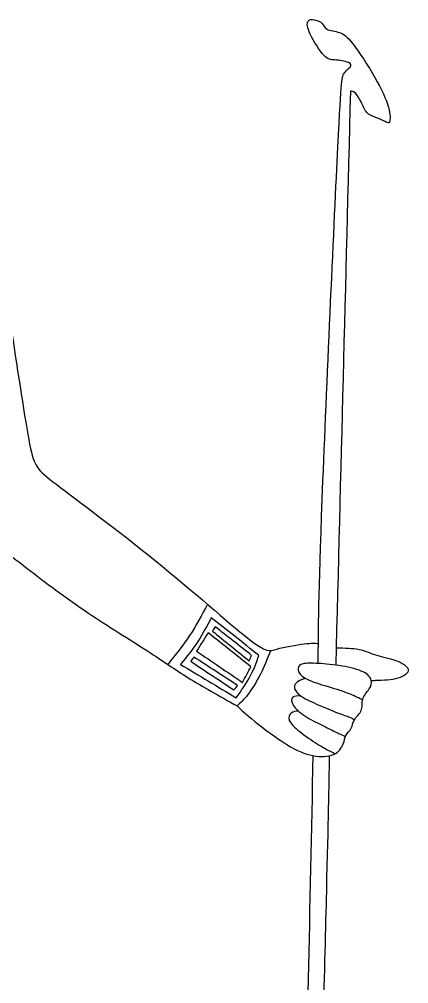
# Model space of a CAD drawing. Header units: millimetres. Extents: x 127 to 505, y 22 to 402.
# Drawn here: x 240.5 to 301.3, y 118.5 to 269.2 of the extents above; entities that cross this region are included whole.
import ezdxf

# ---------------------------------------------------------------- set-up
doc = ezdxf.new("R2010")
doc.units = ezdxf.units.MM
doc.layers.add('DV1_Layer_1', color=7, linetype='Continuous')

msp = doc.modelspace()

# ---------------------------------------------------------------- linework, layer by layer
at = {"layer": 'DV1_Layer_1', "color": 7, "linetype": 'Continuous'}
for points, knots in [([(287.2, 168.53), (287.23, 173.83), (287.25, 179.13), (287.83, 194.24), (288.41, 209.36), (289.54, 234.29), (290.16, 247), (290.78, 259.71), (290.88, 260.2), (291.17, 260.63), (291.46, 261.07), (291.93, 261.44), (292.17, 261.73), (292.4, 262.03), (292.4, 262.26), (291.92, 262.45), (291.44, 262.65), (290.47, 262.81), (289.8, 262.87), (289.13, 262.92), (288.76, 262.86), (287.42, 264.3), (286.46, 265.8), (285.95, 266.87), (285.45, 267.94), (285.41, 268.57), (285.78, 269.21), (286.19, 269.21), (286.63, 269.12), (287.08, 269.03), (287.55, 268.84), (287.82, 268.55), (288.08, 268.27), (288.14, 267.87), (288.59, 267.65), (289.03, 267.42), (289.85, 267.36), (290.52, 267.14), (291.19, 266.93), (291.7, 266.56), (292.65, 265.32), (293.6, 264.09), (294.97, 261.99), (297.09, 258.29), (297.83, 256.69), (298.17, 255.49), (298.51, 254.3), (298.45, 253.52), (298.34, 253.2), (298.22, 252.88), (298.06, 253.02), (297.65, 253.24), (297.24, 253.46), (296.58, 253.74), (296.05, 253.94), (295.53, 254.13), (295.14, 254.24), (294.8, 254.63), (294.46, 255.02), (294.17, 255.7), (293.6, 256.89), (293.31, 257.41), (293.03, 257.67), (292.75, 257.94), (292.48, 257.96), (292.22, 257.98), (291.46, 228.08), (290.7, 198.18), (289.93, 168.27)], [0, 0, 0, 0, 0.04, 0.04, 0.04, 0.08, 0.08, 0.08, 0.12, 0.12, 0.12, 0.16, 0.16, 0.16, 0.2, 0.2, 0.2, 0.24, 0.24, 0.24, 0.28, 0.28, 0.32, 0.32, 0.32, 0.36, 0.36, 0.4, 0.4, 0.4, 0.44, 0.44, 0.44, 0.48, 0.48, 0.48, 0.52, 0.52, 0.52, 0.56, 0.56, 0.56, 0.6, 0.6, 0.64, 0.64, 0.64, 0.68, 0.68, 0.68, 0.72, 0.72, 0.72, 0.76, 0.76, 0.76, 0.8, 0.8, 0.8, 0.84, 0.84, 0.88, 0.88, 0.88, 0.92, 0.92, 0.92, 1, 1, 1, 1]), ([(211.94, 256.03), (214.65, 255.71), (217.37, 255.4), (219.86, 254.95), (222.35, 254.51), (224.61, 253.93), (227.08, 252.94), (229.54, 251.95), (232.22, 250.56), (235.51, 246.69), (236.13, 244.22), (236.29, 242.18), (236.46, 240.15), (236.17, 238.54), (236.29, 237.02), (236.41, 235.5), (236.95, 234.06), (237.44, 231.84), (237.94, 229.62), (238.39, 226.61), (239.21, 221.14), (240.03, 215.67), (241.23, 207.73), (242.75, 199.38), (243.08, 198.97), (246.35, 196.48), (249.62, 193.99), (255.83, 189.43), (261.73, 184.63), (267.64, 179.84), (273.23, 174.82), (276.21, 172.48), (279.2, 170.13), (279.57, 170.46), (280.72, 170.79), (281.87, 171.12), (283.8, 171.45), (285.02, 171.59), (286.23, 171.74), (286.72, 171.7), (287.22, 171.65)], [0, 0, 0, 0, 0.066667, 0.066667, 0.066667, 0.133333, 0.133333, 0.133333, 0.2, 0.2, 0.266667, 0.266667, 0.266667, 0.333333, 0.333333, 0.333333, 0.4, 0.4, 0.4, 0.466667, 0.466667, 0.466667, 0.533333, 0.533333, 0.6, 0.6, 0.6, 0.666667, 0.666667, 0.666667, 0.733333, 0.733333, 0.733333, 0.8, 0.8, 0.8, 0.866667, 0.866667, 0.866667, 1, 1, 1, 1]), ([(219.93, 230.13), (220.48, 229.15), (221.02, 228.17), (221.5, 226.47), (221.98, 224.76), (222.39, 222.34), (223.04, 219.48), (223.7, 216.62), (224.61, 213.33), (225.61, 209.75), (226.6, 206.17), (227.69, 202.3), (229.34, 196.32), (229.89, 194.2), (230.51, 192.89), (231.13, 191.59), (231.81, 191.09), (233.84, 189.52), (235.88, 187.94), (239.27, 185.29), (245.36, 180.62), (248.06, 178.61), (251.19, 176.5), (254.33, 174.39), (257.91, 172.19), (260.51, 170.5), (263.11, 168.82), (264.74, 167.64), (266.91, 166.3), (269.08, 164.95), (271.8, 163.43), (274.52, 161.91)], [0, 0, 0, 0, 0.083333, 0.083333, 0.083333, 0.166667, 0.166667, 0.166667, 0.25, 0.25, 0.25, 0.333333, 0.333333, 0.416667, 0.416667, 0.416667, 0.5, 0.5, 0.5, 0.583333, 0.583333, 0.666667, 0.666667, 0.666667, 0.75, 0.75, 0.75, 0.833333, 0.833333, 0.833333, 1, 1, 1, 1]), ([(269.9, 177.78), (269.02, 176.12), (268.14, 174.46), (267.11, 172.9), (266.07, 171.33), (264.89, 169.86), (263.7, 168.39)], [0, 0, 0, 0, 0.333333, 0.333333, 0.333333, 1, 1, 1, 1]), ([(265.69, 168.39), (266.64, 169.57), (267.6, 170.76), (268.4, 171.97), (269.2, 173.19), (269.84, 174.44), (270.49, 175.69), (272.97, 173.73), (275.45, 171.76), (277.93, 169.79), (277.56, 168.71), (277.18, 167.64), (276.59, 166.54), (276, 165.44), (275.2, 164.3), (274.4, 163.17), (271.49, 164.91), (268.59, 166.65), (265.69, 168.39)], [0, 0, 0, 0, 0.142857, 0.142857, 0.142857, 0.285714, 0.285714, 0.285714, 0.428571, 0.428571, 0.428571, 0.571429, 0.571429, 0.571429, 0.714286, 0.714286, 0.714286, 1, 1, 1, 1]), ([(270.67, 173.6), (270.82, 173.83), (270.96, 174.05), (271.1, 174.28), (273, 172.78), (274.9, 171.29), (276.8, 169.79), (276.66, 169.51), (276.53, 169.23), (276.4, 168.96), (274.49, 170.51), (272.58, 172.05), (270.67, 173.6)], [0, 0, 0, 0, 0.2, 0.2, 0.2, 0.4, 0.4, 0.4, 0.6, 0.6, 0.6, 1, 1, 1, 1]), ([(268.21, 170.46), (268.81, 171.42), (269.4, 172.37), (270, 173.33), (272.23, 171.56), (274.47, 169.8), (276.7, 168.03), (276.26, 167.21), (275.82, 166.39), (275.38, 165.57), (272.99, 167.2), (270.6, 168.83), (268.21, 170.46)], [0, 0, 0, 0, 0.2, 0.2, 0.2, 0.4, 0.4, 0.4, 0.6, 0.6, 0.6, 1, 1, 1, 1]), ([(279.75, 170.56), (279.26, 169.31), (278.76, 168.06), (278.16, 166.85), (277.55, 165.65), (276.84, 164.49), (276.21, 163.67), (275.58, 162.86), (275.05, 162.38), (274.52, 161.91)], [0, 0, 0, 0, 0.25, 0.25, 0.25, 0.5, 0.5, 0.5, 1, 1, 1, 1]), ([(290, 170.98), (291.3, 170.96), (292.59, 170.94), (293.57, 170.74), (294.54, 170.54), (295.2, 170.17), (296.13, 169.89), (297.05, 169.6), (298.24, 169.39), (299.27, 169.02), (300.3, 168.65), (301.16, 168.12), (301.25, 167.58), (301.33, 167.05), (300.63, 166.51), (299.64, 166.22), (298.66, 165.94), (297.38, 165.9), (296.1, 165.85)], [0, 0, 0, 0, 0.142857, 0.142857, 0.142857, 0.285714, 0.285714, 0.285714, 0.428571, 0.428571, 0.428571, 0.571429, 0.571429, 0.571429, 0.714286, 0.714286, 0.714286, 1, 1, 1, 1]), ([(267.29, 168.87), (267.45, 169.09), (267.62, 169.32), (267.78, 169.54), (270.06, 168.06), (272.33, 166.57), (274.61, 165.08), (274.42, 164.86), (274.22, 164.63), (274.03, 164.4), (271.78, 165.89), (269.53, 167.38), (267.29, 168.87)], [0, 0, 0, 0, 0.2, 0.2, 0.2, 0.4, 0.4, 0.4, 0.6, 0.6, 0.6, 1, 1, 1, 1]), ([(274.52, 161.91), (275.22, 161.24), (275.93, 160.58), (277.29, 159.49), (278.65, 158.4), (280.66, 156.88), (282.29, 155.87), (283.91, 154.87), (285.15, 154.38), (286.37, 154.14), (287.59, 153.91), (288.79, 153.94), (289.61, 154.31), (290.43, 154.68), (290.87, 155.39), (291.09, 155.95), (291.32, 156.51), (291.32, 156.92), (291.53, 157.29), (291.74, 157.67), (292.16, 158.01), (292.36, 158.41), (292.57, 158.81), (292.56, 159.27), (293.12, 160.18), (293.69, 160.63), (293.91, 161.17), (294.13, 161.72), (293.98, 162.35), (294.16, 162.94), (294.34, 163.53), (294.84, 164.08), (295.15, 164.55), (295.46, 165.03), (295.57, 165.44), (295.46, 165.89), (295.36, 166.33), (295.03, 166.82), (294.24, 167.21), (293.46, 167.6), (290.98, 168.22), (288.27, 168.47), (287.2, 168.53), (286.13, 168.59), (285.34, 168.59), (284.32, 168.36), (284.1, 168.14), (284.06, 167.78), (284.01, 167.43), (284.16, 166.95), (285.23, 166.1), (286.17, 165.73), (287.34, 165.35), (288.51, 164.98), (289.91, 164.6), (291.03, 164.21), (292.16, 163.82), (293, 163.42), (293.47, 163.2), (293.94, 162.97), (294.04, 162.93), (294.14, 162.88)], [0, 0, 0, 0, 0.043478, 0.043478, 0.043478, 0.086957, 0.086957, 0.086957, 0.130435, 0.130435, 0.130435, 0.173913, 0.173913, 0.173913, 0.217391, 0.217391, 0.217391, 0.26087, 0.26087, 0.26087, 0.304348, 0.304348, 0.304348, 0.347826, 0.347826, 0.391304, 0.391304, 0.391304, 0.434783, 0.434783, 0.434783, 0.478261, 0.478261, 0.478261, 0.521739, 0.521739, 0.521739, 0.565217, 0.565217, 0.565217, 0.608696, 0.652174, 0.652174, 0.652174, 0.695652, 0.695652, 0.73913, 0.73913, 0.73913, 0.782609, 0.782609, 0.826087, 0.826087, 0.826087, 0.869565, 0.869565, 0.869565, 0.913043, 0.913043, 0.913043, 1, 1, 1, 1]), ([(285.2, 166.2), (284.76, 166.04), (284.31, 165.88), (283.97, 165.66), (283.63, 165.44), (283.4, 165.15), (283.47, 164.75), (283.54, 164.35), (283.92, 163.84), (285.3, 162.9), (286.29, 162.47), (287.32, 162.03), (288.34, 161.58), (289.4, 161.13), (291.07, 160.5), (291.68, 160.31), (292.08, 160.15), (292.48, 159.99), (292.66, 159.86), (292.84, 159.72)], [0, 0, 0, 0, 0.125, 0.125, 0.125, 0.25, 0.25, 0.25, 0.375, 0.375, 0.5, 0.5, 0.5, 0.625, 0.625, 0.75, 0.75, 0.75, 1, 1, 1, 1]), ([(284.47, 163.46), (283.98, 163.47), (283.48, 163.48), (283.23, 163.25), (282.98, 163.02), (282.98, 162.56), (283.62, 161.49), (284.27, 160.89), (285.09, 160.35), (285.9, 159.81), (286.89, 159.34), (287.73, 158.92), (288.57, 158.51), (289.26, 158.15), (289.86, 157.86), (290.46, 157.57), (290.95, 157.35), (291.44, 157.12)], [0, 0, 0, 0, 0.142857, 0.142857, 0.142857, 0.285714, 0.285714, 0.428571, 0.428571, 0.428571, 0.571429, 0.571429, 0.571429, 0.714286, 0.714286, 0.714286, 1, 1, 1, 1]), ([(284.11, 161.1), (283.7, 161.05), (283.29, 161.01), (282.99, 160.78), (282.68, 160.55), (282.48, 160.14), (282.68, 159.64), (282.88, 159.13), (283.48, 158.54), (284.31, 157.88), (285.14, 157.23), (286.2, 156.51), (287.05, 155.98), (287.9, 155.44), (288.55, 155.09), (288.98, 154.87), (289.42, 154.65), (289.65, 154.55), (289.88, 154.45)], [0, 0, 0, 0, 0.142857, 0.142857, 0.142857, 0.285714, 0.285714, 0.285714, 0.428571, 0.428571, 0.428571, 0.571429, 0.571429, 0.571429, 0.714286, 0.714286, 0.714286, 1, 1, 1, 1]), ([(286.37, 154.14), (285.87, 130.53), (285.37, 106.91), (285.04, 86.94), (284.71, 66.96), (284.55, 50.63), (284.39, 34.31), (283.81, 33.75), (283.22, 33.19), (282.86, 32.52), (282.51, 31.84), (282.38, 31.06), (282.4, 30.12), (282.42, 29.18), (282.59, 28.1), (282.76, 27.39), (282.94, 26.68), (283.11, 26.35), (283.28, 26.02), (283.71, 26.3), (284.15, 26.58), (284.59, 26.85), (284.41, 27.33), (284.23, 27.81), (284.14, 28.48), (284.04, 29.15), (284.02, 30.01), (284.1, 30.63), (284.19, 31.24), (284.37, 31.61), (284.57, 31.89), (284.77, 32.16), (285.21, 32.52), (285.9, 31.78), (286.06, 31.3), (286.22, 30.82), (286.19, 30.23), (286.12, 29.67), (286.04, 29.11), (285.92, 28.58), (285.77, 28.13), (285.62, 27.67), (285.44, 27.29), (285.27, 26.91), (285.67, 26.59), (286.07, 26.28), (286.48, 25.97), (286.79, 26.48), (287.1, 27), (287.36, 27.83), (287.63, 28.67), (287.86, 29.82), (287.85, 30.75), (287.85, 31.69), (287.61, 32.41), (286.96, 33.57), (286.54, 34), (286.13, 34.43), (286.53, 51.83), (286.94, 69.23), (287.37, 86.69), (287.8, 104.15), (288.25, 121.67), (288.52, 132.92), (288.79, 144.17), (288.89, 149.14), (288.98, 154.11)], [0, 0, 0, 0, 0.041667, 0.041667, 0.041667, 0.083333, 0.083333, 0.083333, 0.125, 0.125, 0.125, 0.166667, 0.166667, 0.166667, 0.208333, 0.208333, 0.208333, 0.25, 0.25, 0.25, 0.291667, 0.291667, 0.291667, 0.333333, 0.333333, 0.333333, 0.375, 0.375, 0.375, 0.416667, 0.416667, 0.416667, 0.458333, 0.5, 0.5, 0.5, 0.541667, 0.541667, 0.541667, 0.583333, 0.583333, 0.583333, 0.625, 0.625, 0.625, 0.666667, 0.666667, 0.666667, 0.708333, 0.708333, 0.708333, 0.75, 0.75, 0.75, 0.791667, 0.791667, 0.833333, 0.833333, 0.833333, 0.875, 0.875, 0.875, 0.916667, 0.916667, 0.916667, 1, 1, 1, 1]), ([(221.17, 122.22), (221.63, 120.97), (222.09, 119.72), (222.26, 117.49), (222.43, 115.26), (222.3, 112.05), (222.45, 108.41), (222.59, 104.77), (223, 100.69), (224.22, 94.48), (225.43, 88.27), (227.45, 79.92), (230.04, 70.31), (232.63, 60.71), (235.8, 49.85), (237.57, 44.29), (239.34, 38.74), (239.71, 38.49), (242.19, 37.34), (244.68, 36.19), (249.29, 34.13), (253.94, 32.32), (258.59, 30.51), (263.28, 28.95), (266.73, 28.07), (270.19, 27.18), (272.41, 26.97), (273.52, 26.58), (274.63, 26.19), (274.63, 25.62), (274.43, 24.94), (274.22, 24.26), (273.81, 23.48), (272.86, 23.03), (271.92, 22.57), (270.44, 22.45), (268.36, 22.51), (266.28, 22.57), (260.93, 23.07), (257.07, 23.89), (254.97, 24.36), (252.87, 24.84), (250.61, 25.37), (248.36, 25.47), (246.12, 25.58), (243.9, 25.25), (241.95, 24.86), (239.99, 24.47), (238.31, 24.01), (236.68, 23.91), (235.06, 23.81), (233.49, 24.05), (231.35, 25.74), (230.78, 27.18), (230.43, 28.74), (230.08, 30.31), (229.96, 31.99), (229.01, 36.19), (228.19, 38.7), (226.89, 41.43), (225.6, 44.17), (223.83, 47.13), (221.65, 51), (219.47, 54.87), (216.87, 59.64), (212.18, 69.68), (210.09, 74.94), (206.18, 90.74), (204.37, 101.27), (203.32, 107.15), (202.27, 113.03), (201.98, 114.27), (201.16, 115.98), (200.34, 117.7), (198.98, 119.9), (197.62, 122.1)], [0, 0, 0, 0, 0.035714, 0.035714, 0.035714, 0.071429, 0.071429, 0.071429, 0.107143, 0.107143, 0.107143, 0.142857, 0.142857, 0.142857, 0.178571, 0.178571, 0.178571, 0.214286, 0.214286, 0.214286, 0.25, 0.25, 0.25, 0.285714, 0.285714, 0.285714, 0.321429, 0.321429, 0.321429, 0.357143, 0.357143, 0.357143, 0.392857, 0.392857, 0.392857, 0.428571, 0.428571, 0.428571, 0.464286, 0.5, 0.5, 0.5, 0.535714, 0.535714, 0.535714, 0.571429, 0.571429, 0.571429, 0.607143, 0.607143, 0.607143, 0.642857, 0.642857, 0.678571, 0.678571, 0.678571, 0.714286, 0.714286, 0.75, 0.75, 0.75, 0.785714, 0.785714, 0.785714, 0.821429, 0.821429, 0.857143, 0.857143, 0.892857, 0.892857, 0.892857, 0.928571, 0.928571, 0.928571, 1, 1, 1, 1])]:
    msp.add_open_spline(points, degree=3, knots=knots, dxfattribs=at)
msp.add_open_spline([(296.1, 165.85), (295.9, 165.84), (295.69, 165.83), (295.48, 165.82)], degree=3, dxfattribs=at)

doc.saveas('drawing.dxf')
